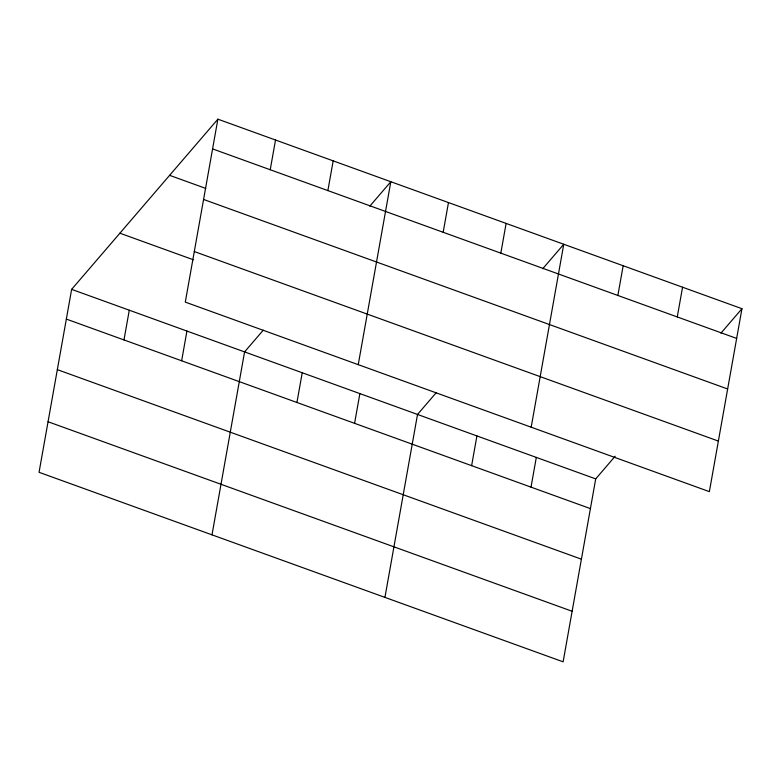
<?xml version="1.0" encoding="UTF-8"?>
<svg xmlns="http://www.w3.org/2000/svg" width="781" height="781" viewBox="0 0 781 781"><rect width="100%" height="100%" fill="white"/><g stroke="black" fill="none" stroke-linecap="round" stroke-linejoin="round"><path stroke-width="1.17" d="M217.879 119.171L185.292 302.11L709.363 491.639L741.95 308.7L217.879 119.171L71.637 289.36L39.05 472.3L563.121 661.829L595.708 478.89L615.164 456.241M123.984 339.94L129.285 310.213M181.641 360.783L186.932 331.056M270.226 169.75L275.527 140.024M211.993 534.848L244.58 351.909L263.265 330.168M327.874 190.603L333.175 160.866M296.936 402.488L302.227 372.752M358.235 364.659L390.822 181.719L369.803 206.174M354.584 423.331L359.875 393.604M443.169 232.299L448.47 202.562M384.935 597.387L417.523 414.447L436.208 392.706M500.826 253.142L506.117 223.415M471.626 465.661L476.918 435.925M531.178 427.197L563.765 244.258L542.746 268.723M531.021 487.139L536.313 457.412M617.869 295.472L623.16 265.745M677.264 316.949L682.555 287.223M720.931 333.155L741.95 308.7M212.578 148.898L736.659 338.427M169.614 175.334L205.793 188.416M203.577 199.458L727.648 388.987M194.293 251.55L718.374 441.08M119.893 233.197L193.366 259.77M71.637 289.36L595.708 478.89M66.336 319.087L590.416 508.616M57.335 369.647L581.406 559.176M48.051 421.74L572.131 611.269"/></g></svg>
